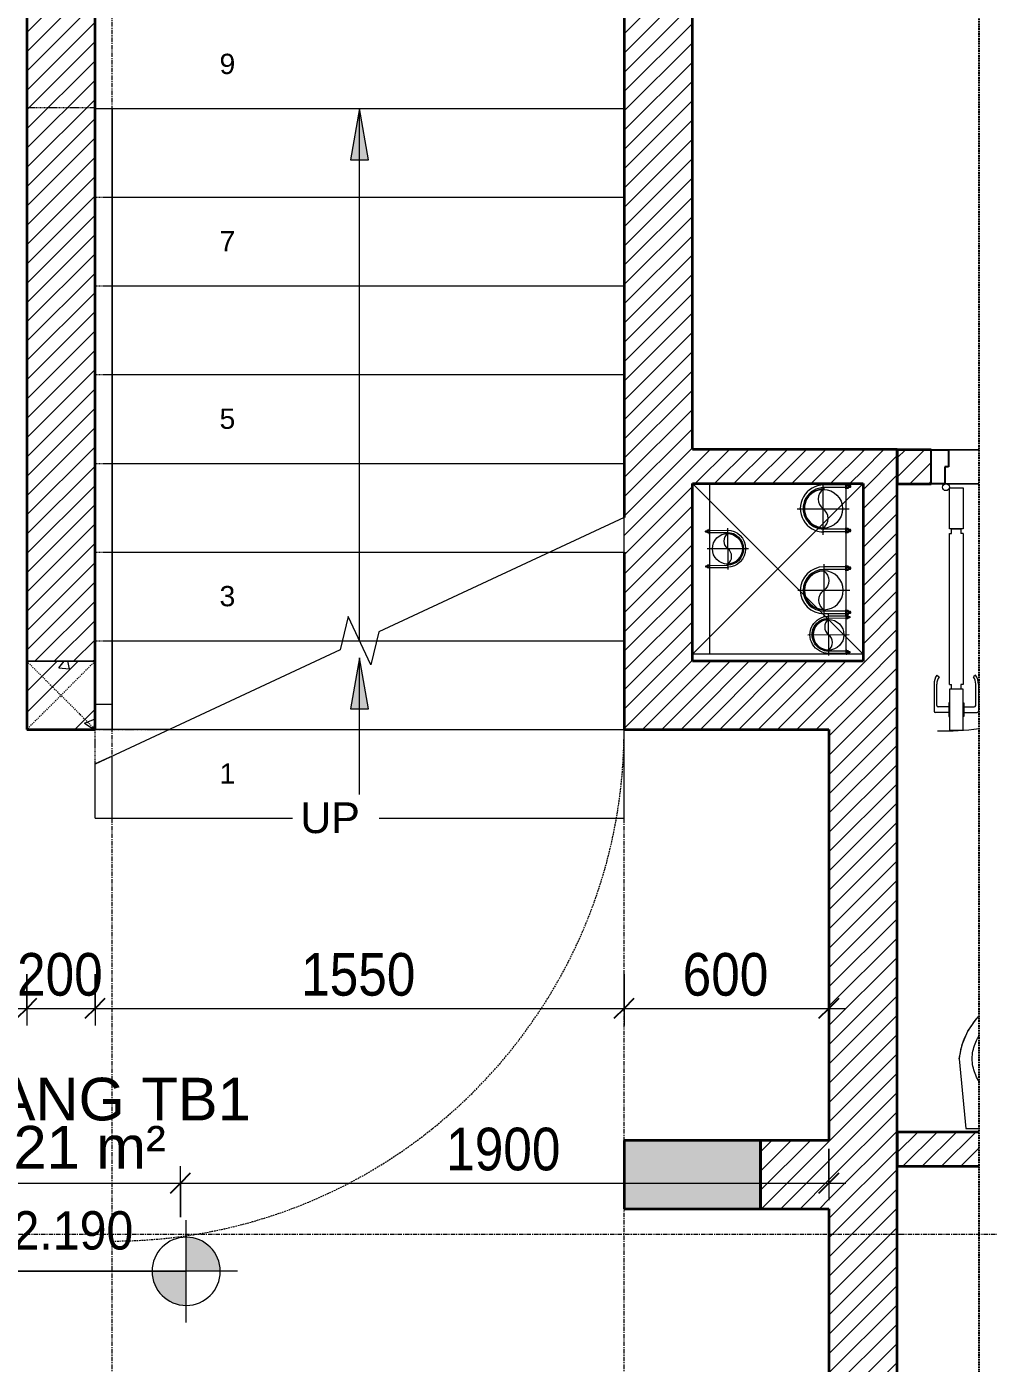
# Model space of a CAD drawing. Header units: millimetres. Extents: x 39389 to 101854, y -4225 to 80933.
# Drawn here: x 53020 to 55837, y 72659 to 76577 of the extents above; entities that cross this region are included whole.
import ezdxf

# ---------------------------------------------------------------- set-up
doc = ezdxf.new("R2010")
doc.units = ezdxf.units.MM
for name, pattern in [('Dash', [6, 3, -3]), ('Dash - Tight', [4.5, 3, -1.5]), ('Demolished', [7.14375, 4.7625, -2.38125]), ('Grid Line', [22.225, 12.7, -3.175, 3.175, -3.175]), ('Hidden', [7.14375, 4.7625, -2.38125]), ('IMPORT-CENTER _3_', [10.16, 6.35, -1.27, 1.27, -1.27]), ('Overhead', [3.96875, 2.38125, -1.5875])]:
    doc.linetypes.add(name, pattern=pattern)
for name, color, linetype, lineweight in [('0-2', 250, 'Continuous', 5), ('0-3', 250, 'Continuous', 18), ('A-ANNO-DIMS', 211, 'Continuous', 9), ('A-ANNO-DIMS-50', 211, 'Continuous', 9), ('A-AREA-IDEN', 2, 'Continuous', 9), ('A-DETL-DEMO', 6, 'Demolished', 18), ('A-DETL-GENF-1', 92, 'Dash - Tight', 18), ('A-DETL-GENF-3', 92, 'Hidden', 25), ('A-DETL-GENF-4', 250, 'Continuous', 18), ('A-DOOR-1', 253, 'Continuous', 18), ('A-DOOR-2', 250, 'Continuous', 18), ('A-DOOR-3', 10, 'Continuous', 25), ('A-FLOR', 192, 'Continuous', 18), ('A-FLOR-1', 250, 'Continuous', 18), ('A-FLOR-HRAL', 11, 'Continuous', 18), ('A-WALL', 113, 'Continuous', 18), ('A-WALL-1', 113, 'Continuous', 35), ('A-WALL-2', 7, 'Continuous', 35), ('A-WALL-3', 250, 'Continuous', 18), ('A-WALL-PATT-1', 111, 'Continuous', 18), ('A-WALL-PATT-2', 254, 'Continuous', 18), ('G-ANNO-DIMS', 111, 'Continuous', 9), ('G-IMPT', 8, 'Continuous', 18), ('G-IMPT-2', 8, 'IMPORT-CENTER _3_', 18), ('M-EQPM', 50, 'Continuous', 18), ('P-SANR-FIXT-1', 253, 'Continuous', 18), ('S-COLS', 52, 'Continuous', 18), ('S-COLS-1', 9, 'Continuous', 5), ('S-COLS-2', 7, 'Continuous', 35), ('S-COLS-3', 52, 'Dash', 18), ('S-COLS-4', 254, 'Continuous', 18), ('S-COLS-5', 52, 'Continuous', 35), ('S-COLS-HDLN', 52, 'Dash', 18), ('S-GRID-1', 1, 'Grid Line', 9), ('S-STRS', 31, 'Continuous', 18), ('S-STRS-ANNO', 31, 'Continuous', 18), ('S-STRS-IDEN', 31, 'Continuous', 18), ('S-STRS-MBND', 31, 'Overhead', 18), ('S-STRS-MBND-1', 31, 'Continuous', 18)]:
    doc.layers.add(name, color=color, linetype=linetype, lineweight=lineweight)
doc.styles.add('Arial', font='arial.ttf', dxfattribs={"height": 59.53})
doc.styles.add('Arial_1', font='arial.ttf', dxfattribs={"height": 90})
doc.styles.add('Arial_4', font='arial.ttf', dxfattribs={"height": 125})
doc.styles.add('Arial_5', font='arial.ttf', dxfattribs={"width": 0.9, "height": 112.5})
doc.styles.add('UTM Avo', font='', dxfattribs={"width": 0.9, "height": 125})
doc.styles.get('UTM Avo').set_extended_font_data('UTM Avo')
doc.dimstyles.new('1_Dim_chi_tiet_2_5', dxfattribs={"dimscale": 304.8, "dimtxt": 124.912619, "dimasz": 0.19685, "dimexe": 0.164042, "dimexo": 0.0625, "dimgap": 0.016404, "dimtad": 1, "dimdec": 0, "dimrnd": 5, "dimzin": 0, "dimdsep": 46, "dimtxsty": 'UTM Avo', "dimblk1": 'OBLIQUE', "dimblk2": 'OBLIQUE', "dimsah": 1, "dimcen": 0.09, "dimdle": 0.164042, "dimazin": 0, "dimtfac": 1, "dimtdec": 4, "dimtix": 1, "dimtmove": 0, "dimatfit": 3, "dimfxl": 0.328084, "dimfxlon": 1, "dimtvp": 1, "dimtolj": 1, "dimtzin": 0, "dimarcsym": 2})
pattern_1 = [(45, (0, 0), (-28.284271, 28.284271), [])]
pattern_2 = [(45, (8817.855, 0), (-28.284271, 28.284271), [])]
pattern_3 = [(50, (8817.85, 0), (364.3679, -31.8783), [38.1, -419.1]), (355, (8817.85, 0), (-70.4859, 382.1133), [30.48, -335.28]), (100.451, (8848.22, -2.66), (293.885, 350.2334), [32.38, -356.18]), (46.184, (8817.85, 101.6), (542.1585, -84.0858), [57.15, -628.65]), (96.636, (8863.03, 94.6), (474.805, 494.8554), [48.57, -534.27]), (351.184, (8817.85, 101.6), (474.8102, 494.85), [45.72, -502.92]), (21, (8868.65, 76.2), (303.2285, -204.5305), [38.1, -419.1]), (326, (8868.65, 76.2), (123.6039, 368.376), [30.48, -335.28]), (71.451, (8893.92, 59.16), (426.8341, 163.8427), [32.38, -356.18]), (37.5, (8817.85, 0), (6.17665, 169.11015), [3.353, -327.863, 3.353, -337.007, -336.55]), (37.5, (8817.85, 0), (6.17665, 169.11015), [-671.576, 3.353, -333.197]), (7.5, (8817.85, 0), (133.63888, 200.3615), [3.353, -190.703, 3.353, -320.243, -128.27]), (7.5, (8817.85, 0), (133.63888, 200.3615), [-517.652, 3.353, -124.917]), (327.5, (8704.57, 0), (271.18182, -11.45836), [3.353, -123.647, 3.353, -392.887, -525.78]), (327.5, (8704.57, 0), (271.18182, -11.45836), [-523.24, 3.353, -522.427]), (317.5, (8653.77, 0), (296.2585, 50.85285), [3.353, -161.747, 3.353, -259.791, -373.38]), (317.5, (8653.77, 0), (296.2585, 50.85285), [-428.244, 3.353, -370.027]), (45, (8817.85, 0), (-125.7236, 125.7236), []), (45, (8817.85, 190.5), (-125.7236, 125.7236), [])]

# ---------------------------------------------------------------- blocks, each defined once
blk = doc.blocks.new('NCV_TKTC_KET CAU_rvt-2-TKCS_THANG BỘ TB1 - MẶT BẰNG TẦNG 1')
at = {"layer": 'S-COLS-1'}
blk.add_hatch(color=256, dxfattribs=at).paths.add_polyline_path([(45952.6, 73111.9), (46352.6, 73111.9), (46352.6, 73311.9), (45952.6, 73311.9), (45952.6, 73151.2)])
at = {"layer": 'A-FLOR-1'}
blk.add_line((44453, 76336.9), (45952.6, 76336.9), dxfattribs=at)
at = {"layer": 'S-COLS-2'}
for p, q in [((45952.6, 73311.9), (45952.6, 73111.9)), ((46352.6, 73311.9), (45952.6, 73311.9)), ((46352.6, 73111.9), (46352.6, 73311.9)), ((45952.6, 73111.9), (46352.6, 73111.9))]:
    blk.add_line(p, q, dxfattribs=at)
blk = doc.blocks.new('DOOR_CW_01 CANH MO-PANEL KINH - DIG_02-800x2200-CỬA NHÔM KÍNH-401063-TKCS_THANG BỘ TB1 - MẶT BẰNG TẦNG 1')
at = {"layer": 'A-DETL-GENF-4'}
for p, q in [((-347, -182), (-347, -62)), ((-347, -62), (-307, -62)), ((-307, -62), (-307, -182)), ((-307, -182), (-347, -182)), ((-341, -196), (-341, -182)), ((-341, -182), (-313, -182)), ((-313, -182), (-313, -196)), ((-347, -196), (-341, -196)), ((-347, -638), (-347, -196)), ((-307, -196), (-313, -196)), ((-307, -196), (-307, -638)), ((-383.9, -611.2), (-377.3, -615.8)), ((-270.1, -611.2), (-276.7, -615.8)), ((-392, -637), (-392, -716.5)), ((-384, -699.5), (-384, -637)), ((-347, -638), (-341, -638)), ((-307, -652), (-347, -652)), ((-347, -652), (-347, -772)), ((-341, -652), (-341, -638)), ((-313, -652), (-341, -652)), ((-307, -638), (-313, -638)), ((-313, -638), (-313, -652)), ((-307, -772), (-307, -652)), ((-270, -699.5), (-270, -637)), ((-262, -637), (-262, -716.5)), ((-349, -703.5), (-380, -703.5)), ((-349, -692.2), (-349, -731.8)), ((-347, -692.2), (-349, -692.2)), ((-347, -692.2), (-347, -731.8)), ((-307, -692.2), (-307, -731.8)), ((-307, -692.2), (-305, -692.2)), ((-305, -692.2), (-305, -731.8)), ((-305, -703.5), (-274, -703.5)), ((-349, -720.5), (-388, -720.5)), ((-349, -731.8), (-347, -731.8)), ((-305, -731.8), (-307, -731.8)), ((-305, -720.5), (-266, -720.5)), ((-347, -772), (-307, -772))]:
    blk.add_line(p, q, dxfattribs=at)
blk.add_circle((-357, -60), 10, dxfattribs=at)
for centre, radius, start, end in [((-347, -637), 45, 145, 180), ((-347, -637), 37, 145, 180), ((-307, -637), 37, 0, 35), ((-307, -637), 45, 360, 35), ((-380, -699.5), 4, 180, 270), ((-274, -699.5), 4, 270, 0), ((-388, -716.5), 4, 180, 270), ((-266, -716.5), 4, 270, 0), ((-357, -60), 714, 268, 277.8012)]:
    blk.add_arc(centre, radius, start, end, dxfattribs=at)
at = {"layer": 'A-DOOR-2'}
blk.add_line((-357, -50), (-332, -50), dxfattribs=at)
at = {"layer": 'A-DOOR-3'}
for p, q in [((-400, -50), (-400, 50)), ((-400, 50), (-350, 50)), ((-350, 50), (-350, 0)), ((-360, 0), (-360, -50)), ((-350, 0), (-360, 0)), ((-360, -50), (-400, -50))]:
    blk.add_line(p, q, dxfattribs=at)
blk = doc.blocks.new('bonruatreo - Chậu rửa-401074-TKCS_THANG BỘ TB1 - MẶT BẰNG TẦNG 1')
at = {"layer": 'P-SANR-FIXT-1'}
for p, q in [((165, 0), (160.3, 0)), ((198.4, 0), (160.3, 0)), ((218.6, -205), (198.4, 0))]:
    blk.add_line(p, q, dxfattribs=at)
at = {"layer": 'P-SANR-FIXT-1', "flags": 128}
blk.add_lwpolyline([(218.6, -205), (209.7, -246.6), (192.9, -285.8), (168.9, -321), (160.3, -329.5)], dxfattribs=at)
at = {"layer": 'P-SANR-FIXT-1'}
blk.add_arc((0, -180), 220, 316.9726, 353.475, dxfattribs=at)
for points, knots in [([(160.4, -139), (161, -139.8), (165.4, -147), (172.4, -161.2), (178.6, -182.7), (180, -197.6), (180, -205)], [-0.1361954, -0.1361954, -0.1361954, -0.1361954, -0.1304348, -0.0869565, -0.0434783, 0, 0, 0, 0]), ([(180, -205), (180, -212.4), (178.6, -227.3), (172.4, -248.8), (165.4, -263), (161, -270.2), (160.4, -271)], [-1, -1, -1, -1, -0.9565217, -0.9130435, -0.8695652, -0.8638046, -0.8638046, -0.8638046, -0.8638046])]:
    blk.add_open_spline(points, degree=3, knots=knots, dxfattribs=at)
blk = doc.blocks.new('NCV_TKTC_TANG 1_rvt-2-TKCS_THANG BỘ TB1 - MẶT BẰNG TẦNG 1')
at = {"layer": 'A-WALL-PATT-2'}
h = blk.add_hatch(dxfattribs=at)
h.set_pattern_fill('FP_1', color=256, style=0, pattern_type=2)
h.set_pattern_definition(pattern_1)
h.paths.add_polyline_path([(46752.6, 75236.9), (46852.6, 75236.9), (46852.6, 75336.9), (46752.6, 75336.9), (46752.6, 75286.9)])
h = blk.add_hatch(dxfattribs=at)
h.set_pattern_fill('FP_1', color=256, style=0, pattern_type=2)
h.set_pattern_definition(pattern_1)
h.paths.add_polyline_path([(46752.6, 73236.9), (46992.3, 73236.9), (46992.3, 73336.9), (46752.6, 73336.9)])
at = {"layer": 'A-FLOR-1'}
for p, q in [((46902.6, 75336.9), (46992.3, 75336.9)), ((46992.3, 75336.9), (46902.6, 75336.9)), ((46892.6, 75236.9), (46992.3, 75236.9))]:
    blk.add_line(p, q, dxfattribs=at)
at = {"layer": 'A-WALL-2'}
for p, q in [((46852.6, 75336.9), (46752.6, 75336.9)), ((46752.6, 75336.9), (46752.6, 75236.9)), ((46752.6, 75236.9), (46852.6, 75236.9)), ((46992.3, 73336.9), (46752.6, 73336.9)), ((46752.6, 73336.9), (46752.6, 73236.9)), ((46752.6, 73236.9), (46992.3, 73236.9))]:
    blk.add_line(p, q, dxfattribs=at)
at = {"layer": 'A-WALL-3'}
for p, q in [((46902.6, 75336.9), (46992.3, 75336.9)), ((46992.3, 75236.9), (46892.6, 75236.9))]:
    blk.add_line(p, q, dxfattribs=at)
at = {"layer": 'A-DOOR-1'}
blk.add_blockref('DOOR_CW_01 CANH MO-PANEL KINH - DIG_02-800x2200-CỬA NHÔM KÍNH-401063-TKCS_THANG BỘ TB1 - MẶT BẰNG TẦNG 1', (47252.6, 75286.9), dxfattribs=at)
at = {"layer": 'P-SANR-FIXT-1', "rotation": 180}
blk.add_blockref('bonruatreo - Chậu rửa-401074-TKCS_THANG BỘ TB1 - MẶT BẰNG TẦNG 1', (47152.6, 73346.9), dxfattribs=at)
blk = doc.blocks.new('Top Rail Type - Top Rail_Internal_-1529855-TKCS_THANG BỘ TB1 - MẶT BẰNG TẦNG 1')
at = {"layer": 'A-FLOR-HRAL'}
for p, q in [((44403, 76336.9), (44453, 76336.9)), ((44403, 74591.5), (44403, 76336.9)), ((44453, 76336.9), (44453, 74591.5)), ((44403, 74516.9), (44403, 74591.5)), ((44403, 74591.5), (44453, 74591.5)), ((44453, 74591.5), (44453, 74516.9))]:
    blk.add_line(p, q, dxfattribs=at)
blk = doc.blocks.new('Top Rail Type - Top Rail_Internal_-V1-TKCS_THANG BỘ TB1 - MẶT BẰNG TẦNG 1')
at = {"layer": 'A-FLOR-HRAL'}
for p, q in [((44403, 76336.9), (44453, 76336.9)), ((44403, 74591.5), (44403, 76336.9)), ((44453, 74591.5), (44453, 76336.9)), ((44403, 74516.9), (44403, 74591.5)), ((44453, 74516.9), (44453, 74591.5))]:
    blk.add_line(p, q, dxfattribs=at)
blk = doc.blocks.new('Top Rail Type - Top Rail_Internal_-1747916-TKCS_THANG BỘ TB1 - MẶT BẰNG TẦNG 1')
at = {"layer": 'A-FLOR-HRAL'}
for p, q in [((44453, 74439), (44403, 74415.7)), ((44453, 74256.9), (44453, 74439)), ((44403, 74256.9), (44403, 74415.7)), ((44403, 74256.9), (44453, 74256.9))]:
    blk.add_line(p, q, dxfattribs=at)
blk = doc.blocks.new('TKTC_XREF_251221_MB TANG 1 - TKTC_XREF_260130_MB TANG 1_dwg_CUM U_DN100-4202115-TKCS_THANG BỘ TB1 - MẶT BẰNG TẦNG 1')
at = {"layer": 'G-IMPT'}
blk.add_hatch(color=256, dxfattribs=at).paths.add_polyline_path([(0, 61), (15.8, 58.9), (32, 51.7), (43.1, 43.1), (52.8, 30.5), (58.9, 15.8), (61, 0), (58.9, -15.8), (52.8, -30.5), (43.1, -43.1), (30.5, -52.8), (15.8, -58.9), (0, -61), (0, -57), (14.8, -55.1), (28.5, -49.4), (40.3, -40.3), (49.4, -28.5), (55.1, -14.8), (57, 0), (55.1, 14.8), (49.4, 28.5), (40.3, 40.3), (28.5, 49.4), (14.8, 55.1), (0, 57)])
for p, q in [((-79.1, 66.6), (-79.1, 63.4)), ((-76.6, 66.6), (-76.6, 63.4)), ((-74.6, 66.6), (-74.6, 63.4)), ((-72.7, 69.3), (-72.7, 60.7)), ((-66.9, 67.9), (-71.7, 67.9)), ((-66.9, 62.1), (-71.7, 62.1)), ((-65, 69), (0, 69)), ((-79.1, -63.4), (-79.1, -66.6)), ((-76.6, -63.4), (-76.6, -66.6)), ((-74.6, -63.4), (-74.6, -66.6)), ((-72.7, -60.7), (-72.7, -69.3)), ((-66.9, -62.1), (-71.7, -62.1)), ((-66.9, -67.9), (-71.7, -67.9)), ((-65, -69), (0, -69))]:
    blk.add_line(p, q, dxfattribs=at)
at = {"layer": 'G-IMPT', "flags": 128}
for points in [[(-72.7, 67.6), (-78.1, 67.6), (-78.1, 62.4), (-72.7, 62.4)], [(-71.7, 59.2), (-66.9, 59.2), (-66.9, 70.8), (-71.7, 70.8)], [(-66.9, 70.8), (-66.9, 72.7), (-65, 72.7), (-65, 57.3), (-66.9, 57.3), (-66.9, 59.2)], [(-65, 61), (0, 61), (0, 57)], [(-72.7, -62.4), (-78.1, -62.4), (-78.1, -67.6), (-72.7, -67.6)], [(-71.7, -70.8), (-66.9, -70.8), (-66.9, -59.2), (-71.7, -59.2)], [(-66.9, -59.2), (-66.9, -57.3), (-65, -57.3), (-65, -72.7), (-66.9, -72.7), (-66.9, -70.8)], [(-65, -61), (0, -61), (0, -57)]]:
    blk.add_lwpolyline(points, dxfattribs=at)
at = {"layer": 'G-IMPT'}
for centre, radius, start, end in [((-78.1, 66.6), 0.96, 90, 180), ((-78.1, 63.4), 0.96, 180, 270), ((-71.1, 69.3), 1.56, 112.6199, 247.3801), ((-67.9, 65), 4.8, 143.1301, 216.8699), ((-71.1, 60.7), 1.56, 112.6199, 247.3801), ((0, 0), 69, 270, 90), ((0, 0), 61, 270, 90), ((0, 0), 57, 270, 90), ((-78.1, -63.4), 0.96, 90, 180), ((-78.1, -66.6), 0.96, 180, 270), ((-71.1, -60.7), 1.56, 112.6199, 247.3801), ((-67.9, -65), 4.8, 143.1301, 216.8699), ((-71.1, -69.3), 1.56, 112.6199, 247.3801)]:
    blk.add_arc(centre, radius, start, end, dxfattribs=at)
blk = doc.blocks.new('TKTC_XREF_251221_MB TANG 1 - TKTC_XREF_260130_MB TANG 1_dwg_$cc-4202117-TKCS_THANG BỘ TB1 - MẶT BẰNG TẦNG 1')
at = {"layer": 'G-IMPT'}
blk.add_circle((0, 0), 0.5, dxfattribs=at)
for centre, radius, start, end in [((0, 0), 0.5, 90, 270), ((0.188, 0.25), 0.313, 126.8699, 233.1301), ((-0.188, -0.25), 0.313, 306.8699, 53.1301)]:
    blk.add_arc(centre, radius, start, end, dxfattribs=at)
at = {"layer": 'G-IMPT-2'}
for p, q in [((0, -0.673), (0, 0.673)), ((-0.673, 0), (0.673, 0))]:
    blk.add_line(p, q, dxfattribs=at)
blk = doc.blocks.new('TKTC_XREF_251221_MB TANG 1 - TKTC_XREF_260130_MB TANG 1_dwg_$cc-4202123-TKCS_THANG BỘ TB1 - MẶT BẰNG TẦNG 1')
at = {"layer": 'G-IMPT'}
blk.add_circle((0, 0), 0.5, dxfattribs=at)
for centre, radius, start, end in [((0, 0), 0.5, 90, 270), ((0.188, 0.25), 0.313, 126.8699, 233.1301), ((-0.188, -0.25), 0.313, 306.8699, 53.1301)]:
    blk.add_arc(centre, radius, start, end, dxfattribs=at)
at = {"layer": 'G-IMPT-2'}
for p, q in [((0, -0.673), (0, 0.647)), ((-0.673, 0), (0.673, 0))]:
    blk.add_line(p, q, dxfattribs=at)
blk = doc.blocks.new('TKTC_XREF_251221_MB TANG 1 - TKTC_XREF_260130_MB TANG 1_dwg_$cc-4202118-TKCS_THANG BỘ TB1 - MẶT BẰNG TẦNG 1')
at = {"layer": 'G-IMPT'}
blk.add_circle((0, 0), 0.5, dxfattribs=at)
for centre, radius, start, end in [((0, 0), 0.5, 90, 270), ((0.188, 0.25), 0.313, 126.8699, 233.1301), ((-0.188, -0.25), 0.313, 306.8699, 53.1301)]:
    blk.add_arc(centre, radius, start, end, dxfattribs=at)
at = {"layer": 'G-IMPT-2'}
for p, q in [((0, -0.673), (0, 0.673)), ((-0.673, 0), (0.673, 0))]:
    blk.add_line(p, q, dxfattribs=at)
blk = doc.blocks.new('TKTC_XREF_251221_MB TANG 1 - TKTC_XREF_260130_MB TANG 1_dwg_$cc-4202122-TKCS_THANG BỘ TB1 - MẶT BẰNG TẦNG 1')
at = {"layer": 'G-IMPT'}
blk.add_circle((0, 0), 0.5, dxfattribs=at)
for centre, radius, start, end in [((0, 0), 0.5, 90, 270), ((0.188, 0.25), 0.313, 126.8699, 233.1301), ((-0.188, -0.25), 0.313, 306.8699, 53.1301)]:
    blk.add_arc(centre, radius, start, end, dxfattribs=at)
at = {"layer": 'G-IMPT-2'}
for p, q in [((0, -0.673), (0, 0.673)), ((-0.673, 0), (0.673, 0))]:
    blk.add_line(p, q, dxfattribs=at)
blk = doc.blocks.new('TKTC_XREF_251221_MB TANG 1 - TKTC_XREF_260130_MB TANG 1_dwg_CUM U_DN100-4202112-TKCS_THANG BỘ TB1 - MẶT BẰNG TẦNG 1')
at = {"layer": 'G-IMPT'}
blk.add_hatch(color=256, dxfattribs=at).paths.add_polyline_path([(0, -61), (15.8, -58.9), (30.5, -52.8), (43.1, -43.1), (52.8, -30.5), (58.9, -15.8), (61, 0), (57.9, 18.2), (52.8, 30.5), (43.1, 43.1), (30.5, 52.8), (15.8, 58.9), (0, 61), (0, 57), (14.8, 55.1), (28.5, 49.4), (40.3, 40.3), (49.4, 28.5), (55.1, 14.8), (57, 0), (55.1, -14.8), (49.4, -28.5), (40.3, -40.3), (28.5, -49.4), (14.8, -55.1), (0, -57)])
for p, q in [((-79.1, 66.6), (-79.1, 63.4)), ((-76.6, 66.6), (-76.6, 63.4)), ((-74.6, 66.6), (-74.6, 63.4)), ((-72.7, 69.3), (-72.7, 60.7)), ((-66.9, 67.9), (-71.7, 67.9)), ((-66.9, 62.1), (-71.7, 62.1)), ((-65, 69), (0, 69)), ((-79.1, -63.4), (-79.1, -66.6)), ((-76.6, -63.4), (-76.6, -66.6)), ((-74.6, -63.4), (-74.6, -66.6)), ((-72.7, -60.7), (-72.7, -69.3)), ((-66.9, -62.1), (-71.7, -62.1)), ((-66.9, -67.9), (-71.7, -67.9)), ((-65, -69), (0, -69))]:
    blk.add_line(p, q, dxfattribs=at)
at = {"layer": 'G-IMPT', "flags": 128}
for points in [[(-72.7, 67.6), (-78.1, 67.6), (-78.1, 62.4), (-72.7, 62.4)], [(-71.7, 59.2), (-66.9, 59.2), (-66.9, 70.8), (-71.7, 70.8)], [(-66.9, 70.8), (-66.9, 72.7), (-65, 72.7), (-65, 57.3), (-66.9, 57.3), (-66.9, 59.2)], [(-65, 61), (0, 61), (0, 57)], [(-72.7, -62.4), (-78.1, -62.4), (-78.1, -67.6), (-72.7, -67.6)], [(-71.7, -70.8), (-66.9, -70.8), (-66.9, -59.2), (-71.7, -59.2)], [(-66.9, -59.2), (-66.9, -57.3), (-65, -57.3), (-65, -72.7), (-66.9, -72.7), (-66.9, -70.8)], [(-65, -61), (0, -61), (0, -57)]]:
    blk.add_lwpolyline(points, dxfattribs=at)
at = {"layer": 'G-IMPT'}
for centre, radius, start, end in [((-78.1, 66.6), 0.96, 90, 180), ((-78.1, 63.4), 0.96, 180, 270), ((-71.1, 69.3), 1.56, 112.6199, 247.3801), ((-67.9, 65), 4.8, 143.1301, 216.8699), ((-71.1, 60.7), 1.56, 112.6199, 247.3801), ((0, 0), 69, 270, 90), ((0, 0), 61, 270, 90), ((0, 0), 57, 270, 90), ((-78.1, -63.4), 0.96, 90, 180), ((-78.1, -66.6), 0.96, 180, 270), ((-71.1, -60.7), 1.56, 112.6199, 247.3801), ((-67.9, -65), 4.8, 143.1301, 216.8699), ((-71.1, -69.3), 1.56, 112.6199, 247.3801)]:
    blk.add_arc(centre, radius, start, end, dxfattribs=at)
blk = doc.blocks.new('TKTC_XREF_251221_MB TANG 1 - TKTC_XREF_260130_MB TANG 1_dwg-4202109-TKCS_THANG BỘ TB1 - MẶT BẰNG TẦNG 1')
at = {"layer": 'G-IMPT', "flags": 128}
for points in [[(-156999.1, -326109.3), (-156949.1, -326109.7), (-156949.1, -326609.5), (-156998.9, -326609.2), (-156998.9, -326109.3)], [(-156549.2, -326109.3), (-156499.2, -326109.7), (-156499.2, -326609.5), (-156548.9, -326609.2), (-156548.9, -326109.3)]]:
    blk.add_lwpolyline(points, dxfattribs=at)
for name, p, xscale, yscale, zscale, rotation in [('TKTC_XREF_251221_MB TANG 1 - TKTC_XREF_260130_MB TANG 1_dwg_$cc-4202123-TKCS_THANG BỘ TB1 - MẶT BẰNG TẦNG 1', (-156615.8, -326182.8), 113.7150000000092, 113.7150000000092, 113.7150000000092, 359.9990086636432), ('TKTC_XREF_251221_MB TANG 1 - TKTC_XREF_260130_MB TANG 1_dwg_CUM U_DN100-4202112-TKCS_THANG BỘ TB1 - MẶT BẰNG TẦNG 1', (-156614, -326181.8), 0.9975000000000005, 0.9975000000000005, 0.9975000000000005, 180.000991338195), ('TKTC_XREF_251221_MB TANG 1 - TKTC_XREF_260130_MB TANG 1_dwg_$cc-4202118-TKCS_THANG BỘ TB1 - MẶT BẰNG TẦNG 1', (-156895.4, -326300.2), 90.00000000005119, 90.00000000005119, 90.00000000005119, 180.3740267799373), ('TKTC_XREF_251221_MB TANG 1 - TKTC_XREF_260130_MB TANG 1_dwg_CUM U_DN100-4202112-TKCS_THANG BỘ TB1 - MẶT BẰNG TẦNG 1', (-156613.9, -326421.9), 0.9974999999999965, 0.9974999999999965, 0.9974999999999965, 180.0009913385626), ('TKTC_XREF_251221_MB TANG 1 - TKTC_XREF_260130_MB TANG 1_dwg_$cc-4202117-TKCS_THANG BỘ TB1 - MẶT BẰNG TẦNG 1', (-156600, -326552.1), 90.00000000005119, 90.00000000005119, 90.00000000005119, 0.3740267799372842)]:
    blk.add_blockref(name, p, dxfattribs=dict(xscale=xscale, yscale=yscale, zscale=zscale, rotation=rotation))
at = {"extrusion": (0, 0, -1)}
for name, p, xscale, yscale, zscale, rotation in [('TKTC_XREF_251221_MB TANG 1 - TKTC_XREF_260130_MB TANG 1_dwg_CUM U_DN100-4202115-TKCS_THANG BỘ TB1 - MẶT BẰNG TẦNG 1', (156897.4, -326300.2), 0.7894736842105242, 0.7894736842105242, -0.7894736842105242, 179.6259732184666), ('TKTC_XREF_251221_MB TANG 1 - TKTC_XREF_260130_MB TANG 1_dwg_$cc-4202122-TKCS_THANG BỘ TB1 - MẶT BẰNG TẦNG 1', (156613.9, -326421.9), 113.7150000000092, 113.7150000000092, -113.7150000000092, 179.9990086636432), ('TKTC_XREF_251221_MB TANG 1 - TKTC_XREF_260130_MB TANG 1_dwg_CUM U_DN100-4202115-TKCS_THANG BỘ TB1 - MẶT BẰNG TẦNG 1', (156600, -326552.2), 0.7894736842105242, 0.7894736842105242, -0.7894736842105242, 359.6259732184666)]:
    blk.add_blockref(name, p, dxfattribs=dict(at, xscale=xscale, yscale=yscale, zscale=zscale, rotation=rotation))
blk = doc.blocks.new('TKTC_XREF_251221_MB TANG 1 - TKTC_XREF_251221_MB TANG 1-2038492-TKCS_THANG BỘ TB1 - MẶT BẰNG TẦNG 1')
blk.add_blockref('TKTC_XREF_251221_MB TANG 1 - TKTC_XREF_260130_MB TANG 1_dwg-4202109-TKCS_THANG BỘ TB1 - MẶT BẰNG TẦNG 1', (169499.1, 384109.7))
blk = doc.blocks.new('G1_SOF - BO TRU - 200x200-3050151-TKCS_THANG BỘ TB1 - MẶT BẰNG TẦNG 1')
at = {"layer": 'S-COLS-HDLN'}
for p, q in [((-100, 100), (100, -100)), ((100, 100), (-100, -100))]:
    blk.add_line(p, q, dxfattribs=at)
blk = doc.blocks.new('BORDER VIEW - BORDER VIEW-3754246-TKCS_THANG BỘ TB1 - MẶT BẰNG TẦNG 1')
at = {"layer": 'A-DETL-GENF-3'}
blk.add_line((5339.7, 9642.6), (5339.7, 150), dxfattribs=at)
blk = doc.blocks.new('Spot Elevations - M_Spot Elevation - Target Filled-350595-TKCS_THANG BỘ TB1 - MẶT BẰNG TẦNG 1')
at = {"layer": 'G-ANNO-DIMS'}
h = blk.add_hatch(color=256, dxfattribs=at)
edge = h.paths.add_edge_path()
edge.add_line((0, 0), (-2, 0))
edge.add_arc((0, 0), 2, 90, 180, ccw=False)
edge.add_line((0, 2), (0, 0))
h = blk.add_hatch(color=256, dxfattribs=at)
edge = h.paths.add_edge_path()
edge.add_line((0, 0), (2, 0))
edge.add_arc((0, 0), 2, 270, 360, ccw=False)
edge.add_line((0, -2), (0, 0))
for p, q in [((0, -3), (0, 3)), ((-3, 0), (14, 0))]:
    blk.add_line(p, q, dxfattribs=at)
blk.add_circle((0, 0), 2, dxfattribs=at)
blk = doc.blocks.new('DIMBLOCK58-TKCS_THANG BỘ TB1 - MẶT BẰNG TẦNG 1')
at = {"layer": 'A-ANNO-DIMS-50'}
for p, q in [((51470.4, 73799.2), (51470.4, 73649.2)), ((51470.4, 73699.2), (51470.4, 73799.2)), ((53020, 73799.2), (53020, 73649.2)), ((53020, 73699.2), (53020, 73799.2)), ((51420.4, 73699.2), (53020, 73699.2))]:
    blk.add_line(p, q, dxfattribs=at)
at = {"layer": 'A-ANNO-DIMS-50', "lineweight": 25}
for p, q in [((51470.4, 73699.2), (51500.4, 73729.2)), ((53020, 73699.2), (53050, 73729.2)), ((51470.4, 73699.2), (51440.4, 73669.2)), ((53020, 73699.2), (52990, 73669.2))]:
    blk.add_line(p, q, dxfattribs=at)
at = {"layer": 'A-ANNO-DIMS-50', "color": 0, "insert": (52074, 73861.6), "char_height": 125, "width": 410.824, "attachment_point": 1, "line_spacing_factor": 1.110334, "style": 'UTM Avo'}
blk.add_mtext('1550', dxfattribs=at)
blk = doc.blocks.new('_Oblique')
at = {"color": 0, "linetype": 'ByBlock', "lineweight": -2}
blk.add_line((-0.5, -0.5), (0.5, 0.5), dxfattribs=at)
blk = doc.blocks.new('DIMBLOCK59-TKCS_THANG BỘ TB1 - MẶT BẰNG TẦNG 1')
at = {"layer": 'A-ANNO-DIMS-50'}
for p, q in [((53020, 73799.2), (53020, 73649.2)), ((53020, 73699.2), (53020, 73799.2)), ((53220.4, 73799.2), (53220.4, 73649.2)), ((53220.4, 73699.2), (53220.4, 73799.2)), ((53020, 73699.2), (53220.4, 73699.2))]:
    blk.add_line(p, q, dxfattribs=at)
at = {"layer": 'A-ANNO-DIMS-50', "lineweight": 25}
for p, q in [((53020, 73699.2), (53050, 73729.2)), ((53220.4, 73699.2), (53250.4, 73729.2)), ((53020, 73699.2), (52990, 73669.2)), ((53220.4, 73699.2), (53190.4, 73669.2))]:
    blk.add_line(p, q, dxfattribs=at)
at = {"layer": 'A-ANNO-DIMS-50', "color": 0, "insert": (52991.8, 73861.6), "char_height": 125, "width": 308.118, "attachment_point": 1, "line_spacing_factor": 1.110334, "style": 'UTM Avo'}
blk.add_mtext('200', dxfattribs=at)
blk = doc.blocks.new('DIMBLOCK60-TKCS_THANG BỘ TB1 - MẶT BẰNG TẦNG 1')
at = {"layer": 'A-ANNO-DIMS-50'}
for p, q in [((53220.4, 73799.2), (53220.4, 73649.2)), ((53220.4, 73699.2), (53220.4, 73799.2)), ((54770.4, 73799.2), (54770.4, 73649.2)), ((54770.4, 73699.2), (54770.4, 73799.2)), ((53220.4, 73699.2), (54820.4, 73699.2))]:
    blk.add_line(p, q, dxfattribs=at)
at = {"layer": 'A-ANNO-DIMS-50', "lineweight": 25}
for p, q in [((53220.4, 73699.2), (53250.4, 73729.2)), ((54770.4, 73699.2), (54800.4, 73729.2)), ((53220.4, 73699.2), (53190.4, 73669.2)), ((54770.4, 73699.2), (54740.4, 73669.2))]:
    blk.add_line(p, q, dxfattribs=at)
at = {"layer": 'A-ANNO-DIMS-50', "color": 0, "insert": (53824.2, 73861.6), "char_height": 125, "width": 410.824, "attachment_point": 1, "line_spacing_factor": 1.110334, "style": 'UTM Avo'}
blk.add_mtext('1550', dxfattribs=at)
blk = doc.blocks.new('DIMBLOCK65-TKCS_THANG BỘ TB1 - MẶT BẰNG TẦNG 1')
at = {"layer": 'A-ANNO-DIMS-50'}
for p, q in [((54770.4, 73799.2), (54770.4, 73649.2)), ((54770.4, 73699.2), (54770.4, 73799.2)), ((55370.4, 73799.2), (55370.4, 73649.2)), ((55370.4, 73699.2), (55370.4, 73799.2)), ((54720.4, 73699.2), (55420.4, 73699.2))]:
    blk.add_line(p, q, dxfattribs=at)
at = {"layer": 'A-ANNO-DIMS-50', "lineweight": 25}
for p, q in [((54770.4, 73699.2), (54800.4, 73729.2)), ((55370.4, 73699.2), (55400.4, 73729.2)), ((54770.4, 73699.2), (54740.4, 73669.2)), ((55370.4, 73699.2), (55340.4, 73669.2))]:
    blk.add_line(p, q, dxfattribs=at)
at = {"layer": 'A-ANNO-DIMS-50', "color": 0, "insert": (54942, 73861.6), "char_height": 125, "width": 308.118, "attachment_point": 1, "line_spacing_factor": 1.110334, "style": 'UTM Avo'}
blk.add_mtext('600', dxfattribs=at)
blk = doc.blocks.new('DIMBLOCK69-TKCS_THANG BỘ TB1 - MẶT BẰNG TẦNG 1')
at = {"layer": 'A-ANNO-DIMS-50'}
for p, q in [((50870.5, 73287.2), (50870.5, 73137.2)), ((50870.5, 73187.2), (50870.5, 73287.2)), ((53470.4, 73087.2), (53470.4, 73237.2)), ((50820.5, 73187.2), (53470.4, 73187.2)), ((53470.4, 73187.2), (53470.4, 73087.2))]:
    blk.add_line(p, q, dxfattribs=at)
at = {"layer": 'A-ANNO-DIMS-50', "lineweight": 25}
for p, q in [((50870.5, 73187.2), (50840.5, 73157.2)), ((50870.5, 73187.2), (50900.5, 73217.2)), ((53470.4, 73187.2), (53440.4, 73157.2)), ((53470.4, 73187.2), (53500.4, 73217.2))]:
    blk.add_line(p, q, dxfattribs=at)
at = {"layer": 'A-ANNO-DIMS-50', "color": 0, "insert": (51999.3, 73349.6), "char_height": 125, "width": 410.824, "attachment_point": 1, "line_spacing_factor": 1.110334, "style": 'UTM Avo'}
blk.add_mtext('2600', dxfattribs=at)
blk = doc.blocks.new('DIMBLOCK70-TKCS_THANG BỘ TB1 - MẶT BẰNG TẦNG 1')
at = {"layer": 'A-ANNO-DIMS-50'}
for p, q in [((55370.4, 73287.2), (55370.4, 73137.2)), ((55370.4, 73187.2), (55370.4, 73287.2)), ((53470.4, 73087.2), (53470.4, 73237.2)), ((53470.4, 73187.2), (55420.4, 73187.2)), ((53470.4, 73187.2), (53470.4, 73087.2))]:
    blk.add_line(p, q, dxfattribs=at)
at = {"layer": 'A-ANNO-DIMS-50', "lineweight": 25}
for p, q in [((53470.4, 73187.2), (53440.4, 73157.2)), ((53470.4, 73187.2), (53500.4, 73217.2)), ((55370.4, 73187.2), (55340.4, 73157.2)), ((55370.4, 73187.2), (55400.4, 73217.2))]:
    blk.add_line(p, q, dxfattribs=at)
at = {"layer": 'A-ANNO-DIMS-50', "color": 0, "insert": (54249.2, 73349.6), "char_height": 125, "width": 410.824, "attachment_point": 1, "line_spacing_factor": 1.110334, "style": 'UTM Avo'}
blk.add_mtext('1900', dxfattribs=at)

msp = doc.modelspace()

# ---------------------------------------------------------------- hatches: boundary and pattern name
at = {"layer": 'A-WALL-PATT-1'}
h = msp.add_hatch(dxfattribs=at)
h.set_pattern_fill('FP_1', color=256, style=0, pattern_type=2)
h.set_pattern_definition(pattern_2)
h.paths.add_polyline_path([(53220.4, 74716.9), (53220.4, 78036.9), (53020.4, 78036.9), (53020.4, 74716.9), (53128.1, 74716.9)])
h = msp.add_hatch(dxfattribs=at)
h.set_pattern_fill('FP_1', color=256, style=0, pattern_type=2)
h.set_pattern_definition(pattern_2)
h.paths.add_polyline_path([(54770.4, 74516.9), (54970.4, 74516.9), (54970.4, 77936.9), (54770.4, 77936.9), (54770.4, 75027.7)])
h = msp.add_hatch(dxfattribs=at)
h.set_pattern_fill('FP_1', color=256, style=0, pattern_type=2)
h.set_pattern_definition(pattern_2)
h.paths.add_polyline_path([(55470.4, 75237.4), (55470.4, 75337.4), (54970.4, 75337.4), (54970.4, 75237.4), (55169, 75237.4)])
h = msp.add_hatch(dxfattribs=at)
h.set_pattern_fill('FP_1', color=256, style=0, pattern_type=2)
h.set_pattern_definition(pattern_2)
h.paths.add_polyline_path([(55570.4, 74516.9), (55570.4, 75337.4), (55470.4, 75337.4), (55470.4, 74516.9), (55509.2, 74516.9)])
h = msp.add_hatch(dxfattribs=at)
h.set_pattern_fill('FP_1', color=256, style=0, pattern_type=2)
h.set_pattern_definition(pattern_2)
h.paths.add_polyline_path([(54970.4, 74516.9), (55470.4, 74516.9), (55470.4, 74716.9), (54970.4, 74716.9)])
h = msp.add_hatch(dxfattribs=at)
h.set_pattern_fill('FP_1', color=256, style=0, pattern_type=2)
h.set_pattern_definition(pattern_2)
h.paths.add_polyline_path([(55530.4, 70036.9), (55570.4, 70036.9), (55570.4, 70195.3), (55370.4, 70195.3), (55370.4, 70036.9)])
h.paths.add_polyline_path([(55570.4, 71285.3), (55570.4, 71511.9), (55370.4, 71511.9), (55370.4, 71285.3), (55530.4, 71285.3)])
h.paths.add_polyline_path([(55370.4, 71711.9), (55570.4, 71711.9), (55570.4, 74516.9), (55370.4, 74516.9), (55370.4, 71900.1)])
h = msp.add_hatch(dxfattribs=at)
h.set_pattern_fill('FP_1', color=256, style=0, pattern_type=2)
h.set_pattern_definition(pattern_2)
h.paths.add_polyline_path([(55370.4, 73111.9), (55370.4, 73311.9), (55170.4, 73311.9), (55170.4, 73111.9)])
at = {"layer": 'S-COLS-4'}
h = msp.add_hatch(dxfattribs=at)
h.set_pattern_fill('FP_2', color=256, style=0, pattern_type=2)
h.set_pattern_definition(pattern_3)
h.paths.add_polyline_path([(53020.4, 74516.9), (53220.4, 74516.9), (53220.4, 74716.9), (53020.4, 74716.9)])
h = msp.add_hatch(dxfattribs=at)
h.set_pattern_fill('FP_2', color=256, style=0, pattern_type=2)
h.set_pattern_definition(pattern_3)
h.paths.add_polyline_path([(53020.4, 74516.9), (53220.4, 74516.9), (53220.4, 74716.9), (53020.4, 74716.9)])
at = {"layer": 'S-STRS-ANNO'}
for points in [[(54021.9, 76186.9), (53995.4, 76336.9), (53969, 76186.9)], [(54021.9, 74576.9), (53995.4, 74726.9), (53969, 74576.9)], [(53995.4, 74231.9), (54013.1, 74239.3), (54020.4, 74256.9), (54013.1, 74274.6), (53995.4, 74281.9), (53977.7, 74274.6), (53970.4, 74256.9), (53977.7, 74239.3)]]:
    msp.add_hatch(color=256, dxfattribs=at).paths.add_polyline_path(points)
h = msp.add_hatch(color=256, dxfattribs=at)
edge = h.paths.add_edge_path()
edge.add_arc((53995.4, 74256.9), 25, 0, 360)

# ---------------------------------------------------------------- linework, layer by layer
at = {"layer": '0-3'}
for p, q in [((54970.5, 75237.4), (55470.4, 74737.4)), ((55470.4, 75237.4), (54970.5, 74737.4)), ((54970.5, 74737.4), (54970.5, 75237.4)), ((55470.4, 74737.4), (54970.5, 74737.4))]:
    msp.add_line(p, q, dxfattribs=at)
at = {"layer": 'A-FLOR'}
msp.add_line((53437.8, 74516.9), (53220.4, 74516.9), dxfattribs=at)
at = {"layer": 'A-WALL'}
msp.add_line((53020.4, 74716.9), (53220.4, 74716.9), dxfattribs=at)
at = {"layer": 'A-WALL-1'}
for p, q in [((53020.4, 78036.9), (53020.4, 74716.9)), ((53220.4, 74716.9), (53220.4, 78036.9)), ((54770.4, 77936.9), (54770.4, 75138.3)), ((54970.4, 75337.4), (54970.4, 77936.9)), ((55570.4, 75337.4), (54970.4, 75337.4)), ((55570.4, 74516.9), (55570.4, 75337.4)), ((54970.4, 74716.9), (54970.4, 75237.4)), ((54970.4, 75237.4), (55470.4, 75237.4)), ((55470.4, 75237.4), (55470.4, 74716.9)), ((54770.4, 75036.9), (54770.4, 74516.9)), ((55470.4, 74716.9), (54970.4, 74716.9)), ((54770.4, 74516.9), (55370.4, 74516.9)), ((55370.4, 74516.9), (55370.4, 73311.9)), ((55570.4, 71711.9), (55570.4, 74516.9)), ((55370.4, 73311.9), (55170.4, 73311.9)), ((55170.4, 73311.9), (55170.4, 73111.9)), ((55170.4, 73111.9), (55370.4, 73111.9)), ((55370.4, 73111.9), (55370.4, 71711.9))]:
    msp.add_line(p, q, dxfattribs=at)
at = {"layer": 'G-ANNO-DIMS'}
msp.add_line((52944.5, 72928.6), (53487.4, 72928.6), dxfattribs=at)
at = {"layer": 'S-COLS'}
msp.add_line((53220.4, 74716.9), (53020.4, 74716.9), dxfattribs=at)
at = {"layer": 'S-COLS-5'}
for p, q in [((53020.4, 74716.9), (53020.4, 74516.9)), ((53220.4, 74516.9), (53220.4, 74716.9)), ((53020.4, 74516.9), (53220.4, 74516.9))]:
    msp.add_line(p, q, dxfattribs=at)
at = {"layer": 'S-GRID-1'}
for p, q in [((53270.4, 70042.9), (53270.4, 79233)), ((54770.4, 70042.9), (54770.4, 79233)), ((55586.5, 73036.9), (50713.1, 73036.9)), ((56836.5, 73036.9), (55586.5, 73036.9))]:
    msp.add_line(p, q, dxfattribs=at)
at = {"layer": 'S-STRS'}
for p, q in [((53270.8, 76336.9), (54770.4, 76336.9)), ((53270.8, 76076.9), (54770.4, 76076.9)), ((53270.8, 75816.9), (54770.4, 75816.9)), ((53270.8, 75556.9), (54770.4, 75556.9)), ((53270.8, 75296.9), (54770.4, 75296.9)), ((54770.4, 75036.9), (54770.4, 75138.3)), ((53270.8, 75036.9), (54553, 75036.9)), ((54553, 75036.9), (54770.4, 75036.9)), ((53270.8, 74776.9), (53945.2, 74776.9)), ((53945.2, 74776.9), (53995.4, 74776.9)), ((53995.4, 74776.9), (54045.6, 74776.9)), ((54045.6, 74776.9), (54770.4, 74776.9)), ((53437.8, 74516.9), (54770.4, 74516.9)), ((54770.4, 74256.9), (54770.4, 74516.9)), ((53220.4, 74256.9), (53220.4, 74415.5)), ((53270.8, 74256.9), (54770.4, 74256.9))]:
    msp.add_line(p, q, dxfattribs=at)
at = {"layer": 'S-STRS-ANNO'}
for p, q in [((53995.4, 76336.9), (53969, 76186.9)), ((53995.4, 76076.9), (53995.4, 76336.9)), ((54021.9, 76186.9), (53995.4, 76336.9)), ((53969, 76186.9), (54021.9, 76186.9)), ((53995.4, 75816.9), (53995.4, 76076.9)), ((53995.4, 75556.9), (53995.4, 75816.9)), ((53995.4, 75296.9), (53995.4, 75556.9)), ((53995.4, 75036.9), (53995.4, 75296.9)), ((53995.4, 74776.9), (53995.4, 75036.9)), ((53995.4, 74726.9), (53969, 74576.9)), ((53995.4, 74516.9), (53995.4, 74726.9)), ((54021.9, 74576.9), (53995.4, 74726.9)), ((53969, 74576.9), (54021.9, 74576.9)), ((53995.4, 74256.9), (53995.4, 74516.9)), ((53995.4, 74281.9), (53977.7, 74274.6)), ((54013.1, 74274.6), (53995.4, 74281.9)), ((53977.7, 74274.6), (53970.4, 74256.9)), ((53970.4, 74256.9), (53977.7, 74239.3)), ((53977.7, 74239.3), (53995.4, 74231.9)), ((53995.4, 74231.9), (54013.1, 74239.3)), ((54020.4, 74256.9), (54013.1, 74274.6)), ((54013.1, 74239.3), (54020.4, 74256.9))]:
    msp.add_line(p, q, dxfattribs=at)
msp.add_circle((53995.4, 74256.9), 25, dxfattribs=at)
at = {"layer": 'S-STRS-MBND'}
for p, q in [((54770.4, 78036.9), (54770.4, 76336.9)), ((53220.4, 76339), (53020, 76339)), ((53220.4, 76336.9), (53220.4, 76339)), ((53220.4, 76336.9), (54770.4, 76336.9)), ((53220.4, 74960.5), (53220.4, 76336.9)), ((54770.4, 75138.3), (54770.4, 76336.9)), ((53220.4, 76076.9), (54770.4, 76076.9)), ((53220.4, 75816.9), (54770.4, 75816.9)), ((53220.4, 75556.9), (54770.4, 75556.9)), ((53220.4, 75296.9), (54770.4, 75296.9)), ((53220.4, 75036.9), (54553, 75036.9)), ((53220.4, 74776.9), (53945.2, 74776.9)), ((53995.4, 74776.9), (54045.6, 74776.9)), ((53220.4, 74415.5), (53220.4, 74516.9)), ((53220.4, 74516.9), (53437.8, 74516.9))]:
    msp.add_line(p, q, dxfattribs=at)
at = {"layer": 'S-STRS-MBND-1'}
for p, q in [((54770.4, 75138.3), (54052.1, 74803.3)), ((53962.4, 74847.7), (53938.8, 74750.5)), ((54028.4, 74706.1), (53962.4, 74847.7)), ((54052.1, 74803.3), (54028.4, 74706.1)), ((53938.8, 74750.5), (53220.4, 74415.5))]:
    msp.add_line(p, q, dxfattribs=at)

# ---------------------------------------------------------------- block references
at = {"layer": '0-2'}
for name in ['NCV_TKTC_KET CAU_rvt-2-TKCS_THANG BỘ TB1 - MẶT BẰNG TẦNG 1', 'NCV_TKTC_TANG 1_rvt-2-TKCS_THANG BỘ TB1 - MẶT BẰNG TẦNG 1']:
    msp.add_blockref(name, (8817.9, 0), dxfattribs=at)
at = {"layer": 'A-FLOR-HRAL'}
for name in ['Top Rail Type - Top Rail_Internal_-1529855-TKCS_THANG BỘ TB1 - MẶT BẰNG TẦNG 1', 'Top Rail Type - Top Rail_Internal_-V1-TKCS_THANG BỘ TB1 - MẶT BẰNG TẦNG 1', 'Top Rail Type - Top Rail_Internal_-1747916-TKCS_THANG BỘ TB1 - MẶT BẰNG TẦNG 1']:
    msp.add_blockref(name, (8817.9, 0), dxfattribs=at)
at = {"layer": 'G-ANNO-DIMS', "extrusion": (0, 0, -1), "xscale": 49.99999999999998, "yscale": 49.99999999999998, "zscale": 49.99999999999998}
msp.add_blockref('Spot Elevations - M_Spot Elevation - Target Filled-350595-TKCS_THANG BỘ TB1 - MẶT BẰNG TẦNG 1', (-53487.4, 72928.6), dxfattribs=at)
at = {"layer": 'M-EQPM'}
msp.add_blockref('TKTC_XREF_251221_MB TANG 1 - TKTC_XREF_251221_MB TANG 1-2038492-TKCS_THANG BỘ TB1 - MẶT BẰNG TẦNG 1', (42470.4, 17236.9), dxfattribs=at)
at = {"layer": 'S-COLS-3'}
msp.add_blockref('G1_SOF - BO TRU - 200x200-3050151-TKCS_THANG BỘ TB1 - MẶT BẰNG TẦNG 1', (53120.4, 74616.9), dxfattribs=at)

# ---------------------------------------------------------------- texts
at = {"layer": 'A-AREA-IDEN', "char_height": 125, "line_spacing_factor": 0.936439, "style": 'Arial_4'}
for s, insert, width, attachment_point in [('\\pt2.5,5,7.5,10,12.5,15,17.5,20,22.5,25,27.5,30,32.5,35,37.5,40,42.5,45,47.5,50,52.5,55,57.5,60,62.5,65,67.5,70,72.5,75,77.5,80;THANG TB1', (53186.7, 73369.2), 985.5, 8), ('\\pt2.5,5,7.5,10,12.5,15,17.5,20,22.5,25,27.5,30,32.5,35,37.5,40,42.5,45,47.5,50,52.5,55,57.5,60,62.5,65,67.5,70,72.5,75,77.5,80;21 m²', (53204.5, 73292.4), 453, 5)]:
    msp.add_mtext(s, dxfattribs=dict(at, insert=insert, width=width, attachment_point=attachment_point))
at = {"layer": 'G-ANNO-DIMS', "insert": (52896, 73104.9), "char_height": 112.5, "width": 519.248, "attachment_point": 1, "line_spacing_factor": 0.941778, "style": 'Arial_5'}
msp.add_mtext('+2.190', dxfattribs=at)
at = {"layer": 'S-STRS-ANNO', "char_height": 59.5, "width": 54.943, "attachment_point": 1, "line_spacing_factor": 0.941778, "style": 'Arial'}
for s, insert in [('9', (53585, 76497.5)), ('7', (53585, 75977.5)), ('5', (53585, 75457.5)), ('3', (53585, 74937.5)), ('1', (53585, 74417.5))]:
    msp.add_mtext(s, dxfattribs=dict(at, insert=insert))

# ---------------------------------------------------------------- dimensions: what is measured, and where the dimension line sits
at = {"layer": 'A-ANNO-DIMS'}
for base, p1, p2, override, picture, middle in [((53020, 73699.2), (51470.4, 73799.2), (53020, 73799.2), {"dimpost": '<>', "dimfxl": 1549.6}, 'DIMBLOCK58-TKCS_THANG BỘ TB1 - MẶT BẰNG TẦNG 1', (52245.2, 73768.9)), ((53220.4, 73699.2), (53020, 73799.2), (53220.4, 73799.2), {"dimpost": '<>', "dimfxl": 200.4}, 'DIMBLOCK59-TKCS_THANG BỘ TB1 - MẶT BẰNG TẦNG 1', (53120.2, 73768.9)), ((54770.4, 73699.2), (53220.4, 73799.2), (54770.4, 73799.2), {"dimpost": '<>', "dimfxl": 1550}, 'DIMBLOCK60-TKCS_THANG BỘ TB1 - MẶT BẰNG TẦNG 1', (53995.4, 73768.9)), ((55370.4, 73699.2), (54770.4, 73799.2), (55370.4, 73799.2), {"dimpost": '<>', "dimfxl": 600}, 'DIMBLOCK65-TKCS_THANG BỘ TB1 - MẶT BẰNG TẦNG 1', (55070.4, 73768.9)), ((53470.4, 73187.2), (50870.5, 73287.2), (53470.4, 73087.2), {"dimpost": '<>', "dimfxl": 2607.609841}, 'DIMBLOCK69-TKCS_THANG BỘ TB1 - MẶT BẰNG TẦNG 1', (52170.5, 73256.9)), ((55370.4, 73187.2), (53470.4, 73087.2), (55370.4, 73287.2), {"dimpost": '<>', "dimfxl": 1910.497317}, 'DIMBLOCK70-TKCS_THANG BỘ TB1 - MẶT BẰNG TẦNG 1', (54420.4, 73256.9))]:
    dim = msp.add_linear_dim(base=base, p1=p1, p2=p2, dimstyle='1_Dim_chi_tiet_2_5', override=override, dxfattribs=at)
    dim.commit()
    dim.dimension.update_dxf_attribs({"geometry": picture, "text_midpoint": middle})

# ---------------------------------------------------------------- next in the draw order: texts
at = {"layer": 'S-STRS-IDEN', "insert": (53821.7, 74303.1), "char_height": 90, "width": 208.51, "attachment_point": 1, "line_spacing_factor": 0.941778, "style": 'Arial_1', "bg_fill": 3, "box_fill_scale": 1.25, "bg_fill_color": 256, "bg_fill_true_color": 13158600, "bg_fill_transparency": 0}
msp.add_mtext('UP', dxfattribs=at)

# ---------------------------------------------------------------- next in the draw order: linework, layer by layer
at = {"layer": 'A-DETL-DEMO'}
msp.add_arc((53270.8, 74516.9), 1499.6, 270, 360, dxfattribs=at)

# ---------------------------------------------------------------- next in the draw order: block references
at = {"layer": 'A-DETL-GENF-1'}
msp.add_blockref('BORDER VIEW - BORDER VIEW-3754246-TKCS_THANG BỘ TB1 - MẶT BẰNG TẦNG 1', (50470.5, 69536.9), dxfattribs=at)

doc.saveas('drawing.dxf')
